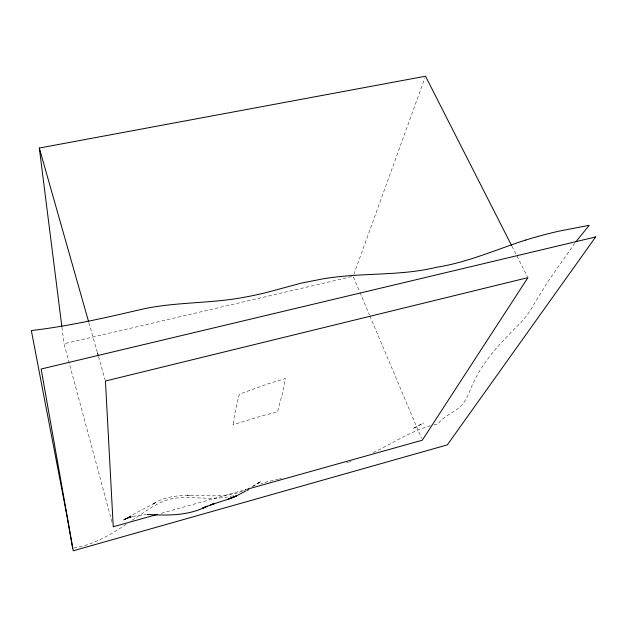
<?xml version="1.0" encoding="UTF-8"?>
<svg xmlns="http://www.w3.org/2000/svg" width="627" height="627" viewBox="0 0 627 627"><rect width="100%" height="100%" fill="white"/><g stroke="black" fill="none" stroke-linecap="round" stroke-linejoin="round"><path stroke-width="0.47" stroke-dasharray="3.13 2.35" d="M353.808 274.438L424.855 78.054M574.849 243.237L547.277 282.503L529.643 311.384A208.454 93.102 80.6 0 1 526.406 315.969A203.595 91.134 80.5 0 1 519.556 323.853C499.672 343.377 479.647 364.6 469.741 391.193A124.052 48.616 76.3 0 1 467.836 395.535A137.156 53.483 76.6 0 1 463.525 402.777C457.185 412.221 444.629 414.376 438.226 423.852L432.199 425.271M131.976 520.332C146.585 511.201 160.661 498.63 178.742 497.869C196.298 496.717 214.128 500.299 231.449 496.294M252.422 486.842L258.598 482.837L256.357 484.122M126.223 524.305C110.383 534.878 93.36 544.792 74.307 547.943M246.834 490.377L248.95 489.052M130.792 515.95L127.077 518.255L137.948 511.836L156.256 502.329L152.157 504.461C180.568 485.815 216.174 504.226 245.737 489.64L245 489.946L249.334 487.939M257.854 483.284L261.365 481.317L251.458 486.834M131.121 515.856L123.543 520.112L127.642 517.847L123.778 519.791L127.979 517.816L124.036 519.548L133.089 516.35L124.295 519.297L132.744 516.444L146.35 514.461M421.846 423.883L412.644 428.766L423.813 422.896M373.183 452.6C392.275 443.642 410.027 431.486 430.498 425.733M246.928 490.784L249.044 489.758M349.372 462.052L351.136 461.503M161.296 513.301L247.978 489.029M346.692 462.797L348.479 462.303M232.225 496.137L233.746 495.722M111.974 522.048L64.025 343.776L353.142 276.28L359.6 291.586M278.615 479.091L264.57 482.508A67.379 64.322 38.3 0 0 260.957 483.848M279.571 478.918L281.476 478.589M188.124 495.416L187.536 495.424L192.34 495.385M511.969 246.254L527.487 276.773M359.984 292.488L369.483 315.005M369.859 315.906L421.532 438.406M88.901 322.78L97.169 351.896M98.502 356.598L105.171 380.08M61.94 327.302L64.025 343.776M233.362 422.535L233.072 424.738L255.26 417.864A328.399 299.298 69.3 0 1 277.534 412.025L278.521 407.715A370.651 91.997 70.7 0 1 280.214 401.648L283.114 391.146L285.497 378.481L266.961 384.186L239.271 394.234A529.337 85.946 80 0 1 237.367 402.244A610.196 123.762 69.8 0 0 235.987 408.075L235.564 410.082A2111.031 332.953 64.6 0 0 234.02 418.264L233.362 422.535"/><path stroke-width="0.94" d="M575.884 241.826L589.2 225.305L559.59 231.026A770.144 563.751 57.8 0 0 525.661 240.07M246.137 490.823L235.901 496.208L228.22 499.076L232.821 497.501L236.583 495.785L228.965 498.967L210.688 504.86M210.813 504.798L214.497 503.544L202.693 508.027L207.231 506.201C188.602 515.817 167.574 515.692 147.235 514.438M525.661 240.07C496.153 249.554 467.585 262.423 436.729 267.227C405.285 274.979 372.759 273.262 340.782 276.491A343.384 311.008 49.4 0 0 323.72 278.709L301.36 283.106L268.223 292.041A266.107 203.313 6 0 1 245.416 297.041C211.432 303.703 176.422 301.728 142.548 309.103C105.775 317.717 68.931 326.165 31.35 330.562L45.685 405.52A551.909 16.302 75.8 0 0 47.401 414.235L66.407 513.066A331.448 6.199 76.7 0 1 67.489 519.038L72.638 548.296M157.526 514.359L113.244 526.766L105.438 381.02L527.926 277.643L422.292 440.209L247.978 489.029M61.822 326.33L39.313 148.05L425.521 76.22L511.53 245.384M39.313 148.05L88.634 321.839M97.436 352.836L98.235 355.658M595.65 236.959L447.317 444.88L73.257 550.78L41.147 369.013L595.65 236.959"/></g></svg>
